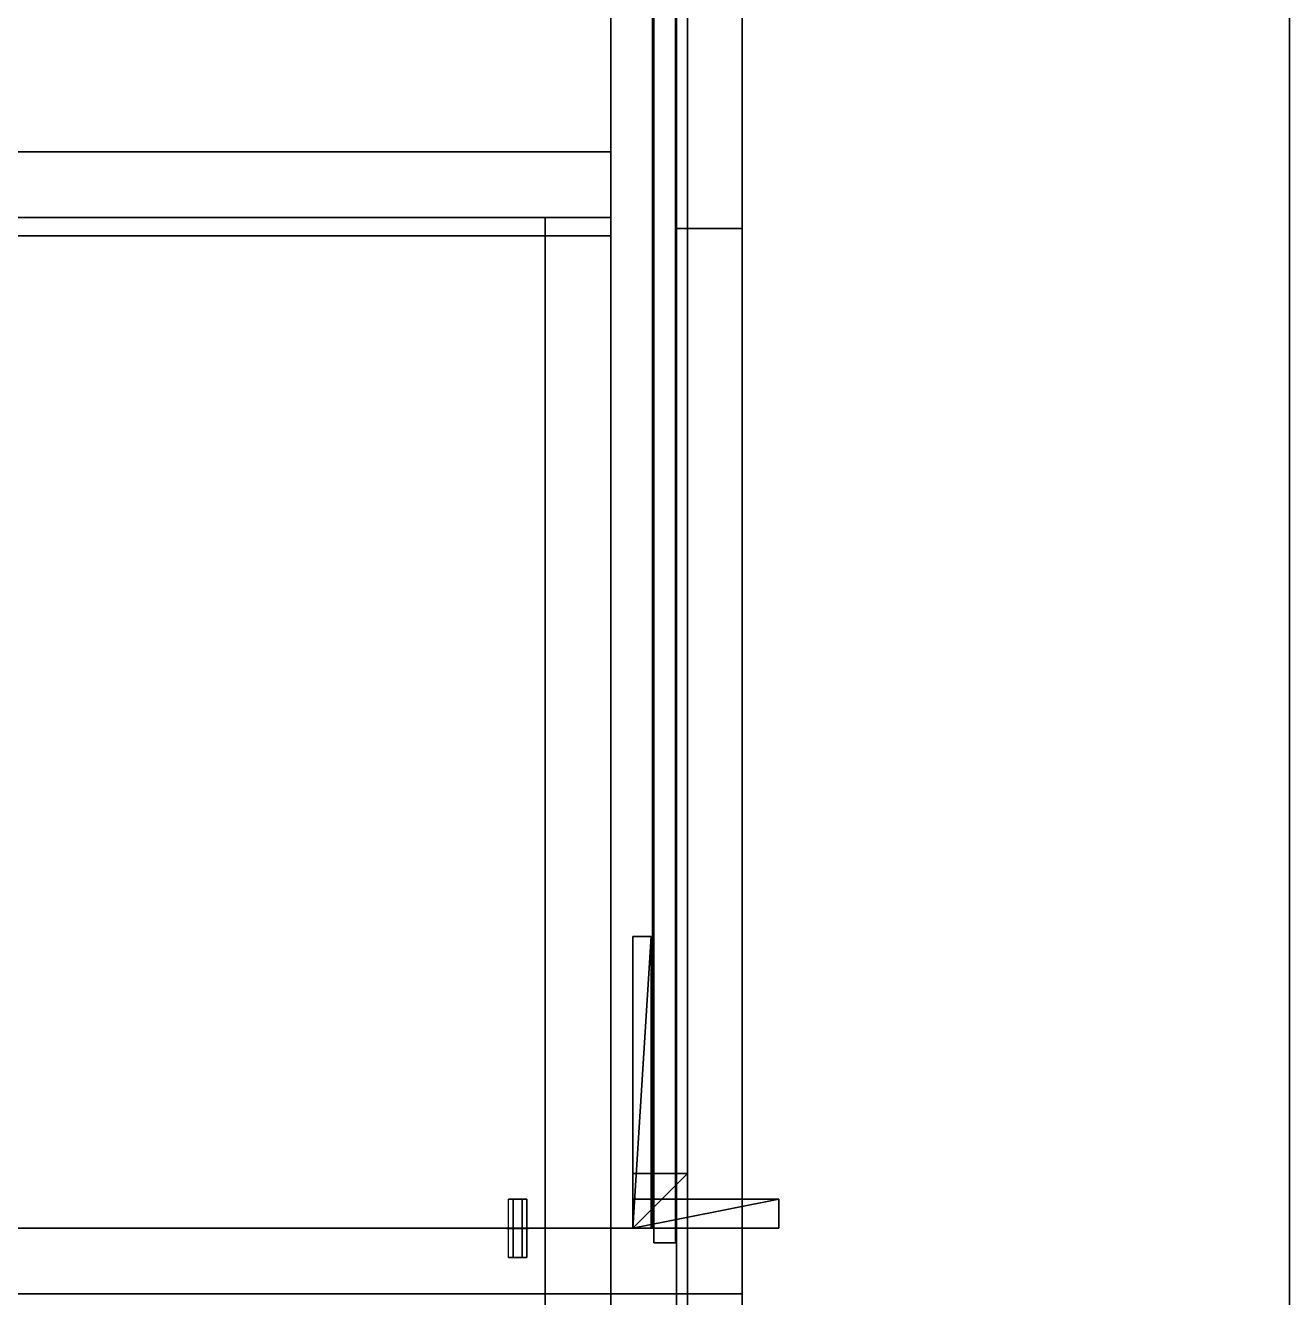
# Model space of a CAD drawing. Extents: x 0 to 2808, y -3840 to 0.
# Drawn here: x 2443.5 to 2790, y -1033 to -684.3 of the extents above; entities that cross this region are included whole.
import ezdxf

# ---------------------------------------------------------------- set-up
doc = ezdxf.new("R2010")
doc.units = 0
for name, color, linetype in [('LAYER0', 7, 'CONTINUOUS'), ('LAYER1', 7, 'CONTINUOUS'), ('LAYER183', 25, 'CONTINUOUS'), ('LAYER185', 7, 'CONTINUOUS'), ('LAYER192', 25, 'CONTINUOUS'), ('LAYER194', 2, 'CONTINUOUS'), ('LAYER195', 9, 'CONTINUOUS'), ('LAYER198', 7, 'CONTINUOUS'), ('LAYER215', 2, 'CONTINUOUS'), ('LAYER216', 7, 'CONTINUOUS'), ('LAYER217', 253, 'CONTINUOUS'), ('LAYER218', 253, 'CONTINUOUS'), ('LAYER219', 253, 'CONTINUOUS'), ('LAYER220', 253, 'CONTINUOUS'), ('LAYER221', 253, 'CONTINUOUS'), ('LAYER222', 253, 'CONTINUOUS'), ('LAYER223', 7, 'CONTINUOUS'), ('LAYER224', 7, 'CONTINUOUS'), ('LAYER225', 7, 'CONTINUOUS'), ('LAYER226', 7, 'CONTINUOUS'), ('LAYER227', 7, 'CONTINUOUS'), ('LAYER231', 254, 'CONTINUOUS'), ('LAYER242', 7, 'CONTINUOUS'), ('LAYER343', 9, 'CONTINUOUS'), ('LAYER344', 9, 'CONTINUOUS'), ('LAYER529', 2, 'CONTINUOUS'), ('LAYER530', 7, 'CONTINUOUS')]:
    doc.layers.add(name, color=color, linetype=linetype)

msp = doc.modelspace()

# ---------------------------------------------------------------- linework, layer by layer
at = {"layer": 'LAYER0', "invisible_edges": 1}
for points in [[(2790, 0), (0, -3840), (0, 0), (2790, 0)], [(2790, -3840, 5), (0, 0, 5), (0, -3840, 5), (2790, -3840, 5)], [(0, 0, 5), (2790, -3840, 5), (2790, 0, 5), (0, 0, 5)], [(0, -3840), (2790, 0), (2790, -3840), (0, -3840)], [(2790, 0), (2790, -3840, 5), (2790, -3840), (2790, 0)], [(2790, -3840, 5), (2790, 0), (2790, 0, 5), (2790, -3840, 5)]]:
    msp.add_3dface(points, dxfattribs=at)
at = {"layer": 'LAYER1'}
for points, invisible_edges in [([(2790, -3840, 5), (2640, -3690, 5), (2790, 0, 5), (2790, -3840, 5)], 3), ([(2790, 0, 5), (2640, -3690, 5), (2640, -150.0002, 5), (2790, 0, 5)], 5), ([(2790, 0, 5), (2790, -3840, 2670), (2790, -3840, 5), (2790, 0, 5)], 1), ([(2790, -3840, 2670), (2790, 0, 5), (2790, 0, 2670), (2790, -3840, 2670)], 1), ([(2640, -150.0002, 5), (2640, -2318, 285), (2640, -150.0002, 2670), (2640, -150.0002, 5)], 3), ([(2640, -150.0002, 5), (2640, -2378, 285), (2640, -2318, 285), (2640, -150.0002, 5)], 5), ([(2640, -3690, 5), (2640, -2378, 285), (2640, -150.0002, 5), (2640, -3690, 5)], 3), ([(2640, -2318, 365), (2640, -150.0002, 2670), (2640, -2318, 285), (2640, -2318, 365)], 3), ([(2640, -2378, 365), (2640, -150.0002, 2670), (2640, -2318, 365), (2640, -2378, 365)], 3), ([(2640, -3690, 5), (2640, -150.0002, 2670), (2640, -2378, 365), (2640, -3690, 5)], 7), ([(2640, -150.0002, 2670), (2640, -3690, 5), (2640, -3690, 2670), (2640, -150.0002, 2670)], 1)]:
    msp.add_3dface(points, dxfattribs=dict(at, invisible_edges=invisible_edges))
at = {"layer": 'LAYER183', "invisible_edges": 1}
for points in [[(2622, -2712, 1225), (2640, -150.0002, 1225), (2640, -2712, 1225), (2622, -2712, 1225)], [(2640, -150.0002, 1225), (2622, -2712, 1225), (2622, -150.0002, 1225), (2640, -150.0002, 1225)], [(2622, -150.0002, 1285), (2640, -2712, 1285), (2640, -150.0002, 1285), (2622, -150.0002, 1285)], [(2640, -2712, 1285), (2622, -150.0002, 1285), (2622, -2712, 1285), (2640, -2712, 1285)], [(2622, -2712, 1225), (2622, -150.0002, 1285), (2622, -150.0002, 1225), (2622, -2712, 1225)], [(2622, -150.0002, 1285), (2622, -2712, 1225), (2622, -2712, 1285), (2622, -150.0002, 1285)], [(2640, -2712, 1285), (2640, -150.0002, 1225), (2640, -150.0002, 1285), (2640, -2712, 1285)], [(2640, -150.0002, 1225), (2640, -2712, 1285), (2640, -2712, 1225), (2640, -150.0002, 1225)]]:
    msp.add_3dface(points, dxfattribs=at)
at = {"layer": 'LAYER185', "invisible_edges": 1}
for points in [[(2622, -679.999, 55), (2640, -739.999, 55), (2622, -739.999, 55), (2622, -679.999, 55)], [(2640, -739.999, 55), (2622, -679.999, 55), (2640, -679.999, 55), (2640, -739.999, 55)], [(2640, -679.999, 1225), (2622, -739.999, 1225), (2640, -739.999, 1225), (2640, -679.999, 1225)], [(2622, -739.999, 1225), (2640, -679.999, 1225), (2622, -679.999, 1225), (2622, -739.999, 1225)], [(2622, -739.999, 1225), (2622, -679.999, 55), (2622, -739.999, 55), (2622, -739.999, 1225)], [(2622, -679.999, 55), (2622, -739.999, 1225), (2622, -679.999, 1225), (2622, -679.999, 55)], [(2640, -679.999, 1225), (2640, -739.999, 55), (2640, -679.999, 55), (2640, -679.999, 1225)], [(2640, -739.999, 55), (2640, -679.999, 1225), (2640, -739.999, 1225), (2640, -739.999, 55)], [(2622, -739.999, 1225), (2640, -739.999, 55), (2640, -739.999, 1225), (2622, -739.999, 1225)], [(2640, -739.999, 55), (2622, -739.999, 1225), (2622, -739.999, 55), (2640, -739.999, 55)]]:
    msp.add_3dface(points, dxfattribs=at)
at = {"layer": 'LAYER192', "invisible_edges": 1}
for points in [[(2604, -680.0002, 55), (2622, -2182, 55), (2604, -2182, 55), (2604, -680.0002, 55)], [(2622, -2182, 55), (2604, -680.0002, 55), (2622, -680.0002, 55), (2622, -2182, 55)], [(2622, -680.0002, 1305), (2604, -2182, 1305), (2622, -2182, 1305), (2622, -680.0002, 1305)], [(2604, -2182, 1305), (2622, -680.0002, 1305), (2604, -680.0002, 1305), (2604, -2182, 1305)], [(2604, -2182, 1305), (2604, -680.0002, 55), (2604, -2182, 55), (2604, -2182, 1305)], [(2604, -680.0002, 55), (2604, -2182, 1305), (2604, -680.0002, 1305), (2604, -680.0002, 55)], [(2622, -680.0002, 1305), (2622, -2182, 55), (2622, -680.0002, 55), (2622, -680.0002, 1305)], [(2622, -2182, 55), (2622, -680.0002, 1305), (2622, -2182, 1305), (2622, -2182, 55)]]:
    msp.add_3dface(points, dxfattribs=at)
at = {"layer": 'LAYER194', "invisible_edges": 1}
for points in [[(2622, -2712, 1285), (2640, -150.0002, 1285), (2640, -2712, 1285), (2622, -2712, 1285)], [(2640, -150.0002, 1285), (2622, -2712, 1285), (2622, -150.0002, 1285), (2640, -150.0002, 1285)], [(2622, -150.0002, 1290), (2640, -2712, 1290), (2640, -150.0002, 1290), (2622, -150.0002, 1290)], [(2640, -2712, 1290), (2622, -150.0002, 1290), (2622, -2712, 1290), (2640, -2712, 1290)], [(2622, -2712, 1285), (2622, -150.0002, 1290), (2622, -150.0002, 1285), (2622, -2712, 1285)], [(2622, -150.0002, 1290), (2622, -2712, 1285), (2622, -2712, 1290), (2622, -150.0002, 1290)], [(2640, -2712, 1290), (2640, -150.0002, 1285), (2640, -150.0002, 1290), (2640, -2712, 1290)], [(2640, -150.0002, 1285), (2640, -2712, 1290), (2640, -2712, 1285), (2640, -150.0002, 1285)]]:
    msp.add_3dface(points, dxfattribs=at)
at = {"layer": 'LAYER195', "invisible_edges": 1}
for points in [[(2640, -2712, 1955), (2290, -150.0002, 1955), (2640, -150.0002, 1955), (2640, -2712, 1955)], [(2290, -150.0002, 1955), (2640, -2712, 1955), (2290, -2712, 1955), (2290, -150.0002, 1955)], [(2290, -2712, 1973), (2640, -150.0002, 1973), (2290, -150.0002, 1973), (2290, -2712, 1973)], [(2640, -150.0002, 1973), (2290, -2712, 1973), (2640, -2712, 1973), (2640, -150.0002, 1973)], [(2640, -150.0002, 1973), (2640, -2712, 1955), (2640, -150.0002, 1955), (2640, -150.0002, 1973)], [(2640, -2712, 1955), (2640, -150.0002, 1973), (2640, -2712, 1973), (2640, -2712, 1955)]]:
    msp.add_3dface(points, dxfattribs=at)
at = {"layer": 'LAYER198', "invisible_edges": 1}
for points in [[(2640, -1014, 1973), (2290, -1014, 2595), (2640, -1014, 2595), (2640, -1014, 1973)], [(2290, -1014, 2595), (2640, -1014, 1973), (2290, -1014, 1973), (2290, -1014, 2595)], [(2640, -1014, 1973), (2290, -1032, 1973), (2290, -1014, 1973), (2640, -1014, 1973)], [(2290, -1032, 1973), (2640, -1014, 1973), (2640, -1032, 1973), (2290, -1032, 1973)], [(2640, -1032, 2595), (2290, -1014, 2595), (2290, -1032, 2595), (2640, -1032, 2595)], [(2290, -1014, 2595), (2640, -1032, 2595), (2640, -1014, 2595), (2290, -1014, 2595)], [(2640, -1032, 2595), (2640, -1014, 1973), (2640, -1014, 2595), (2640, -1032, 2595)], [(2640, -1014, 1973), (2640, -1032, 2595), (2640, -1032, 1973), (2640, -1014, 1973)], [(2290, -1032, 1973), (2640, -1032, 2595), (2290, -1032, 2595), (2290, -1032, 1973)], [(2640, -1032, 2595), (2290, -1032, 1973), (2640, -1032, 1973), (2640, -1032, 2595)]]:
    msp.add_3dface(points, dxfattribs=at)
at = {"layer": 'LAYER215'}
for points in [[(2610, -934.0002, 2564.5), (2615, -934.0002, 2541.5), (2610, -934.0002, 2541.5), (2610, -934.0002, 2564.5)], [(2615, -934.0002, 2564.5), (2615, -934.0002, 2541.5), (2610, -934.0002, 2564.5), (2615, -934.0002, 2564.5)], [(2610, -1014, 2564.5), (2615, -934.0002, 2564.5), (2610, -934.0002, 2564.5), (2610, -1014, 2564.5)], [(2615, -1014, 2564.5), (2615, -934.0002, 2564.5), (2610, -1014, 2564.5), (2615, -1014, 2564.5)], [(2610, -934.0002, 2541.5), (2610, -1014, 2564.5), (2610, -934.0002, 2564.5), (2610, -934.0002, 2541.5)], [(2610, -1014, 2541.5), (2610, -1014, 2564.5), (2610, -934.0002, 2541.5), (2610, -1014, 2541.5)], [(2615, -934.0002, 2541.5), (2610, -1014, 2541.5), (2610, -934.0002, 2541.5), (2615, -934.0002, 2541.5)], [(2615, -1014, 2541.5), (2610, -1014, 2541.5), (2615, -934.0002, 2541.5), (2615, -1014, 2541.5)], [(2615, -934.0002, 2564.5), (2615, -1014, 2541.5), (2615, -934.0002, 2541.5), (2615, -934.0002, 2564.5)], [(2615, -1014, 2564.5), (2615, -1014, 2541.5), (2615, -934.0002, 2564.5), (2615, -1014, 2564.5)], [(2610, -1014, 2541.5), (2615, -1014, 2564.5), (2610, -1014, 2564.5), (2610, -1014, 2541.5)], [(2615, -1014, 2541.5), (2615, -1014, 2564.5), (2610, -1014, 2541.5), (2615, -1014, 2541.5)]]:
    msp.add_3dface(points, dxfattribs=at)
at = {"layer": 'LAYER216', "invisible_edges": 1}
for points in [[(2610, -1014, 2564.5), (2610, -934.0002, 2541.5), (2610, -1014, 2541.5), (2610, -1014, 2564.5)], [(2610, -934.0002, 2541.5), (2610, -1014, 2564.5), (2610, -934.0002, 2564.5), (2610, -934.0002, 2541.5)], [(2610, -1014, 2564.5), (2615, -934.0002, 2564.5), (2610, -934.0002, 2564.5), (2610, -1014, 2564.5)], [(2615, -934.0002, 2564.5), (2610, -1014, 2564.5), (2615, -1014, 2564.5), (2615, -934.0002, 2564.5)], [(2615, -934.0002, 2564.5), (2610, -934.0002, 2541.5), (2610, -934.0002, 2564.5), (2615, -934.0002, 2564.5)], [(2610, -934.0002, 2541.5), (2615, -934.0002, 2564.5), (2615, -934.0002, 2541.5), (2610, -934.0002, 2541.5)], [(2615, -1014, 2541.5), (2610, -934.0002, 2541.5), (2615, -934.0002, 2541.5), (2615, -1014, 2541.5)], [(2610, -934.0002, 2541.5), (2615, -1014, 2541.5), (2610, -1014, 2541.5), (2610, -934.0002, 2541.5)], [(2615, -934.0002, 2564.5), (2615, -1014, 2541.5), (2615, -934.0002, 2541.5), (2615, -934.0002, 2564.5)], [(2615, -1014, 2541.5), (2615, -934.0002, 2564.5), (2615, -1014, 2564.5), (2615, -1014, 2541.5)], [(2615, -1014, 2541.5), (2610, -1014, 2564.5), (2610, -1014, 2541.5), (2615, -1014, 2541.5)], [(2610, -1014, 2564.5), (2615, -1014, 2541.5), (2615, -1014, 2564.5), (2610, -1014, 2564.5)]]:
    msp.add_3dface(points, dxfattribs=at)
at = {"layer": 'LAYER217'}
for points in [[(2610, -999.0002, 2564.5), (2625, -999.0002, 2549.5), (2610, -999.0002, 2549.5), (2610, -999.0002, 2564.5)], [(2625, -999.0002, 2564.5), (2625, -999.0002, 2549.5), (2610, -999.0002, 2564.5), (2625, -999.0002, 2564.5)], [(2610, -1014, 2564.5), (2625, -999.0002, 2564.5), (2610, -999.0002, 2564.5), (2610, -1014, 2564.5)], [(2625, -1014, 2564.5), (2625, -999.0002, 2564.5), (2610, -1014, 2564.5), (2625, -1014, 2564.5)], [(2610, -999.0002, 2549.5), (2610, -1014, 2564.5), (2610, -999.0002, 2564.5), (2610, -999.0002, 2549.5)], [(2610, -1014, 2549.5), (2610, -1014, 2564.5), (2610, -999.0002, 2549.5), (2610, -1014, 2549.5)], [(2625, -999.0002, 2549.5), (2610, -1014, 2549.5), (2610, -999.0002, 2549.5), (2625, -999.0002, 2549.5)], [(2625, -1014, 2549.5), (2610, -1014, 2549.5), (2625, -999.0002, 2549.5), (2625, -1014, 2549.5)], [(2625, -999.0002, 2564.5), (2625, -1014, 2549.5), (2625, -999.0002, 2549.5), (2625, -999.0002, 2564.5)], [(2625, -1014, 2564.5), (2625, -1014, 2549.5), (2625, -999.0002, 2564.5), (2625, -1014, 2564.5)], [(2610, -1014, 2549.5), (2625, -1014, 2564.5), (2610, -1014, 2564.5), (2610, -1014, 2549.5)], [(2625, -1014, 2549.5), (2625, -1014, 2564.5), (2610, -1014, 2549.5), (2625, -1014, 2549.5)]]:
    msp.add_3dface(points, dxfattribs=at)
at = {"layer": 'LAYER218'}
for points in [[(2610, -999.0002, 2564.5), (2625, -999.0002, 2549.5), (2610, -999.0002, 2549.5), (2610, -999.0002, 2564.5)], [(2625, -999.0002, 2564.5), (2625, -999.0002, 2549.5), (2610, -999.0002, 2564.5), (2625, -999.0002, 2564.5)], [(2610, -1014, 2564.5), (2625, -999.0002, 2564.5), (2610, -999.0002, 2564.5), (2610, -1014, 2564.5)], [(2625, -1014, 2564.5), (2625, -999.0002, 2564.5), (2610, -1014, 2564.5), (2625, -1014, 2564.5)], [(2610, -999.0002, 2549.5), (2610, -1014, 2564.5), (2610, -999.0002, 2564.5), (2610, -999.0002, 2549.5)], [(2610, -1014, 2549.5), (2610, -1014, 2564.5), (2610, -999.0002, 2549.5), (2610, -1014, 2549.5)], [(2625, -999.0002, 2549.5), (2610, -1014, 2549.5), (2610, -999.0002, 2549.5), (2625, -999.0002, 2549.5)], [(2625, -1014, 2549.5), (2610, -1014, 2549.5), (2625, -999.0002, 2549.5), (2625, -1014, 2549.5)], [(2625, -999.0002, 2564.5), (2625, -1014, 2549.5), (2625, -999.0002, 2549.5), (2625, -999.0002, 2564.5)], [(2625, -1014, 2564.5), (2625, -1014, 2549.5), (2625, -999.0002, 2564.5), (2625, -1014, 2564.5)], [(2610, -1014, 2549.5), (2625, -1014, 2564.5), (2610, -1014, 2564.5), (2610, -1014, 2549.5)], [(2625, -1014, 2549.5), (2625, -1014, 2564.5), (2610, -1014, 2549.5), (2625, -1014, 2549.5)]]:
    msp.add_3dface(points, dxfattribs=at)
at = {"layer": 'LAYER219'}
for points in [[(2610, -999.0002, 2564.5), (2625, -999.0002, 2549.5), (2610, -999.0002, 2549.5), (2610, -999.0002, 2564.5)], [(2625, -999.0002, 2564.5), (2625, -999.0002, 2549.5), (2610, -999.0002, 2564.5), (2625, -999.0002, 2564.5)], [(2610, -1014, 2564.5), (2625, -999.0002, 2564.5), (2610, -999.0002, 2564.5), (2610, -1014, 2564.5)], [(2625, -1014, 2564.5), (2625, -999.0002, 2564.5), (2610, -1014, 2564.5), (2625, -1014, 2564.5)], [(2610, -999.0002, 2549.5), (2610, -1014, 2564.5), (2610, -999.0002, 2564.5), (2610, -999.0002, 2549.5)], [(2610, -1014, 2549.5), (2610, -1014, 2564.5), (2610, -999.0002, 2549.5), (2610, -1014, 2549.5)], [(2625, -999.0002, 2549.5), (2610, -1014, 2549.5), (2610, -999.0002, 2549.5), (2625, -999.0002, 2549.5)], [(2625, -1014, 2549.5), (2610, -1014, 2549.5), (2625, -999.0002, 2549.5), (2625, -1014, 2549.5)], [(2625, -999.0002, 2564.5), (2625, -1014, 2549.5), (2625, -999.0002, 2549.5), (2625, -999.0002, 2564.5)], [(2625, -1014, 2564.5), (2625, -1014, 2549.5), (2625, -999.0002, 2564.5), (2625, -1014, 2564.5)], [(2610, -1014, 2549.5), (2625, -1014, 2564.5), (2610, -1014, 2564.5), (2610, -1014, 2549.5)], [(2625, -1014, 2549.5), (2625, -1014, 2564.5), (2610, -1014, 2549.5), (2625, -1014, 2549.5)]]:
    msp.add_3dface(points, dxfattribs=at)
at = {"layer": 'LAYER220'}
for points in [[(2610, -999.0002, 2564.5), (2625, -999.0002, 2549.5), (2610, -999.0002, 2549.5), (2610, -999.0002, 2564.5)], [(2625, -999.0002, 2564.5), (2625, -999.0002, 2549.5), (2610, -999.0002, 2564.5), (2625, -999.0002, 2564.5)], [(2610, -1014, 2564.5), (2625, -999.0002, 2564.5), (2610, -999.0002, 2564.5), (2610, -1014, 2564.5)], [(2625, -1014, 2564.5), (2625, -999.0002, 2564.5), (2610, -1014, 2564.5), (2625, -1014, 2564.5)], [(2610, -999.0002, 2549.5), (2610, -1014, 2564.5), (2610, -999.0002, 2564.5), (2610, -999.0002, 2549.5)], [(2610, -1014, 2549.5), (2610, -1014, 2564.5), (2610, -999.0002, 2549.5), (2610, -1014, 2549.5)], [(2625, -999.0002, 2549.5), (2610, -1014, 2549.5), (2610, -999.0002, 2549.5), (2625, -999.0002, 2549.5)], [(2625, -1014, 2549.5), (2610, -1014, 2549.5), (2625, -999.0002, 2549.5), (2625, -1014, 2549.5)], [(2625, -999.0002, 2564.5), (2625, -1014, 2549.5), (2625, -999.0002, 2549.5), (2625, -999.0002, 2564.5)], [(2625, -1014, 2564.5), (2625, -1014, 2549.5), (2625, -999.0002, 2564.5), (2625, -1014, 2564.5)], [(2610, -1014, 2549.5), (2625, -1014, 2564.5), (2610, -1014, 2564.5), (2610, -1014, 2549.5)], [(2625, -1014, 2549.5), (2625, -1014, 2564.5), (2610, -1014, 2549.5), (2625, -1014, 2549.5)]]:
    msp.add_3dface(points, dxfattribs=at)
at = {"layer": 'LAYER221'}
for points in [[(2610, -1006, 2564.5), (2650, -1006, 2556.5), (2610, -1006, 2556.5), (2610, -1006, 2564.5)], [(2650, -1006, 2564.5), (2650, -1006, 2556.5), (2610, -1006, 2564.5), (2650, -1006, 2564.5)], [(2610, -1014, 2564.5), (2650, -1006, 2564.5), (2610, -1006, 2564.5), (2610, -1014, 2564.5)], [(2650, -1014, 2564.5), (2650, -1006, 2564.5), (2610, -1014, 2564.5), (2650, -1014, 2564.5)], [(2610, -1006, 2556.5), (2610, -1014, 2564.5), (2610, -1006, 2564.5), (2610, -1006, 2556.5)], [(2610, -1014, 2556.5), (2610, -1014, 2564.5), (2610, -1006, 2556.5), (2610, -1014, 2556.5)], [(2650, -1006, 2556.5), (2610, -1014, 2556.5), (2610, -1006, 2556.5), (2650, -1006, 2556.5)], [(2650, -1014, 2556.5), (2610, -1014, 2556.5), (2650, -1006, 2556.5), (2650, -1014, 2556.5)], [(2650, -1006, 2564.5), (2650, -1014, 2556.5), (2650, -1006, 2556.5), (2650, -1006, 2564.5)], [(2650, -1014, 2564.5), (2650, -1014, 2556.5), (2650, -1006, 2564.5), (2650, -1014, 2564.5)], [(2610, -1014, 2556.5), (2650, -1014, 2564.5), (2610, -1014, 2564.5), (2610, -1014, 2556.5)], [(2650, -1014, 2556.5), (2650, -1014, 2564.5), (2610, -1014, 2556.5), (2650, -1014, 2556.5)]]:
    msp.add_3dface(points, dxfattribs=at)
at = {"layer": 'LAYER222'}
for points in [[(2610, -934.0002, 2564.5), (2615, -934.0002, 2548.5), (2610, -934.0002, 2548.5), (2610, -934.0002, 2564.5)], [(2615, -934.0002, 2564.5), (2615, -934.0002, 2548.5), (2610, -934.0002, 2564.5), (2615, -934.0002, 2564.5)], [(2610, -1014, 2564.5), (2615, -934.0002, 2564.5), (2610, -934.0002, 2564.5), (2610, -1014, 2564.5)], [(2615, -1014, 2564.5), (2615, -934.0002, 2564.5), (2610, -1014, 2564.5), (2615, -1014, 2564.5)], [(2610, -934.0002, 2548.5), (2610, -1014, 2564.5), (2610, -934.0002, 2564.5), (2610, -934.0002, 2548.5)], [(2610, -1014, 2548.5), (2610, -1014, 2564.5), (2610, -934.0002, 2548.5), (2610, -1014, 2548.5)], [(2615, -934.0002, 2548.5), (2610, -1014, 2548.5), (2610, -934.0002, 2548.5), (2615, -934.0002, 2548.5)], [(2615, -1014, 2548.5), (2610, -1014, 2548.5), (2615, -934.0002, 2548.5), (2615, -1014, 2548.5)], [(2615, -934.0002, 2564.5), (2615, -1014, 2548.5), (2615, -934.0002, 2548.5), (2615, -934.0002, 2564.5)], [(2615, -1014, 2564.5), (2615, -1014, 2548.5), (2615, -934.0002, 2564.5), (2615, -1014, 2564.5)], [(2610, -1014, 2548.5), (2615, -1014, 2564.5), (2610, -1014, 2564.5), (2610, -1014, 2548.5)], [(2615, -1014, 2548.5), (2615, -1014, 2564.5), (2610, -1014, 2548.5), (2615, -1014, 2548.5)]]:
    msp.add_3dface(points, dxfattribs=at)
at = {"layer": 'LAYER223', "invisible_edges": 1}
for points in [[(2640, -1014, 1974), (2290, -210.0002, 1974), (2640, -210.0002, 1974), (2640, -1014, 1974)], [(2290, -210.0002, 1974), (2640, -1014, 1974), (2290, -1014, 1974), (2290, -210.0002, 1974)], [(2290, -1014, 1992), (2640, -210.0002, 1992), (2290, -210.0002, 1992), (2290, -1014, 1992)], [(2640, -210.0002, 1992), (2290, -1014, 1992), (2640, -1014, 1992), (2640, -210.0002, 1992)], [(2640, -210.0002, 1992), (2640, -1014, 1974), (2640, -210.0002, 1974), (2640, -210.0002, 1992)], [(2640, -1014, 1974), (2640, -210.0002, 1992), (2640, -1014, 1992), (2640, -1014, 1974)], [(2640, -1014, 1974), (2290, -1014, 1992), (2290, -1014, 1974), (2640, -1014, 1974)], [(2290, -1014, 1992), (2640, -1014, 1974), (2640, -1014, 1992), (2290, -1014, 1992)]]:
    msp.add_3dface(points, dxfattribs=at)
at = {"layer": 'LAYER224', "invisible_edges": 1}
for points in [[(2640, -210.0002, 2594), (2290, -1014, 2594), (2640, -1014, 2594), (2640, -210.0002, 2594)], [(2290, -1014, 2594), (2640, -210.0002, 2594), (2290, -210.0002, 2594), (2290, -1014, 2594)], [(2290, -210.0002, 2576), (2640, -1014, 2576), (2290, -1014, 2576), (2290, -210.0002, 2576)], [(2640, -1014, 2576), (2290, -210.0002, 2576), (2640, -210.0002, 2576), (2640, -1014, 2576)], [(2640, -1014, 2576), (2640, -210.0002, 2594), (2640, -1014, 2594), (2640, -1014, 2576)], [(2640, -210.0002, 2594), (2640, -1014, 2576), (2640, -210.0002, 2576), (2640, -210.0002, 2594)], [(2640, -1014, 2576), (2290, -1014, 2594), (2290, -1014, 2576), (2640, -1014, 2576)], [(2290, -1014, 2594), (2640, -1014, 2576), (2640, -1014, 2594), (2290, -1014, 2594)]]:
    msp.add_3dface(points, dxfattribs=at)
at = {"layer": 'LAYER225', "invisible_edges": 1}
for points in [[(2615.7, -206.0002, 2580), (2615.7, -1018, 1988), (2615.7, -1018, 2580), (2615.7, -206.0002, 2580)], [(2615.7, -1018, 1988), (2615.7, -206.0002, 2580), (2615.7, -206.0002, 1988), (2615.7, -1018, 1988)], [(2621.7, -206.0002, 1988), (2615.7, -1018, 1988), (2615.7, -206.0002, 1988), (2621.7, -206.0002, 1988)], [(2615.7, -1018, 1988), (2621.7, -206.0002, 1988), (2621.7, -1018, 1988), (2615.7, -1018, 1988)], [(2621.7, -1018, 2580), (2615.7, -206.0002, 2580), (2615.7, -1018, 2580), (2621.7, -1018, 2580)], [(2615.7, -206.0002, 2580), (2621.7, -1018, 2580), (2621.7, -206.0002, 2580), (2615.7, -206.0002, 2580)], [(2621.7, -206.0002, 1988), (2621.7, -1018, 2580), (2621.7, -1018, 1988), (2621.7, -206.0002, 1988)], [(2621.7, -1018, 2580), (2621.7, -206.0002, 1988), (2621.7, -206.0002, 2580), (2621.7, -1018, 2580)], [(2621.7, -1018, 2580), (2615.7, -1018, 1988), (2621.7, -1018, 1988), (2621.7, -1018, 2580)], [(2615.7, -1018, 1988), (2621.7, -1018, 2580), (2615.7, -1018, 2580), (2615.7, -1018, 1988)]]:
    msp.add_3dface(points, dxfattribs=at)
at = {"layer": 'LAYER226', "invisible_edges": 1}
for points in [[(2622, -1014, 2456), (2640, -210.0002, 2456), (2640, -1014, 2456), (2622, -1014, 2456)], [(2640, -210.0002, 2456), (2622, -1014, 2456), (2622, -210.0002, 2456), (2640, -210.0002, 2456)], [(2622, -210.0002, 2576), (2640, -1014, 2576), (2640, -210.0002, 2576), (2622, -210.0002, 2576)], [(2640, -1014, 2576), (2622, -210.0002, 2576), (2622, -1014, 2576), (2640, -1014, 2576)], [(2622, -1014, 2456), (2622, -210.0002, 2576), (2622, -210.0002, 2456), (2622, -1014, 2456)], [(2622, -210.0002, 2576), (2622, -1014, 2456), (2622, -1014, 2576), (2622, -210.0002, 2576)], [(2640, -1014, 2576), (2640, -210.0002, 2456), (2640, -210.0002, 2576), (2640, -1014, 2576)], [(2640, -210.0002, 2456), (2640, -1014, 2576), (2640, -1014, 2456), (2640, -210.0002, 2456)], [(2640, -1014, 2576), (2622, -1014, 2456), (2640, -1014, 2456), (2640, -1014, 2576)], [(2622, -1014, 2456), (2640, -1014, 2576), (2622, -1014, 2576), (2622, -1014, 2456)]]:
    msp.add_3dface(points, dxfattribs=at)
at = {"layer": 'LAYER227', "invisible_edges": 1}
for points in [[(2615.4, -1014, 2275), (2310, -210.0002, 2275), (2615.4, -210.0002, 2275), (2615.4, -1014, 2275)], [(2310, -210.0002, 2275), (2615.4, -1014, 2275), (2310, -1014, 2275), (2310, -210.0002, 2275)], [(2310, -1014, 2293), (2615.4, -210.0002, 2293), (2310, -210.0002, 2293), (2310, -1014, 2293)], [(2615.4, -210.0002, 2293), (2310, -1014, 2293), (2615.4, -1014, 2293), (2615.4, -210.0002, 2293)], [(2615.4, -210.0002, 2293), (2615.4, -1014, 2275), (2615.4, -210.0002, 2275), (2615.4, -210.0002, 2293)], [(2615.4, -1014, 2275), (2615.4, -210.0002, 2293), (2615.4, -1014, 2293), (2615.4, -1014, 2275)], [(2615.4, -1014, 2275), (2310, -1014, 2293), (2310, -1014, 2275), (2615.4, -1014, 2275)], [(2310, -1014, 2293), (2615.4, -1014, 2275), (2615.4, -1014, 2293), (2310, -1014, 2293)]]:
    msp.add_3dface(points, dxfattribs=at)
at = {"layer": 'LAYER231'}
for points in [[(2575.9, -1006, 2272.5), (2580.9, -1006, 2272.5), (2579.65, -1006, 2274.665), (2577.15, -1006, 2274.665)], [(2575.9, -1006, 2272.5), (2577.15, -1006, 2270.335), (2579.65, -1006, 2270.335), (2580.9, -1006, 2272.5)], [(2581.4, -1013.95, 2272.5), (2575.4, -1013.95, 2272.5), (2576.9, -1013.95, 2275.098), (2579.9, -1013.95, 2275.098)], [(2581.4, -1013.95, 2272.5), (2575.4, -1013.95, 2272.5), (2576.9, -1013.95, 2269.902), (2579.9, -1013.95, 2269.902)], [(2581.4, -1014.05, 2272.5), (2575.4, -1014.05, 2272.5), (2576.9, -1014.05, 2275.098), (2579.9, -1014.05, 2275.098)], [(2581.4, -1014.05, 2272.5), (2575.4, -1014.05, 2272.5), (2576.9, -1014.05, 2269.902), (2579.9, -1014.05, 2269.902)], [(2575.9, -1022, 2272.5), (2580.9, -1022, 2272.5), (2579.65, -1022, 2274.665), (2577.15, -1022, 2274.665)], [(2575.9, -1022, 2272.5), (2577.15, -1022, 2270.335), (2579.65, -1022, 2270.335), (2580.9, -1022, 2272.5)]]:
    msp.add_3dface(points, dxfattribs=at)
at = {"layer": 'LAYER242', "invisible_edges": 1}
for points in [[(2640, -1032, 1973), (2290, -1050, 1973), (2290, -1032, 1973), (2640, -1032, 1973)], [(2290, -1050, 1973), (2640, -1032, 1973), (2640, -1050, 1973), (2290, -1050, 1973)], [(2640, -1050, 2595), (2290, -1032, 2595), (2290, -1050, 2595), (2640, -1050, 2595)], [(2290, -1032, 2595), (2640, -1050, 2595), (2640, -1032, 2595), (2290, -1032, 2595)], [(2290, -1032, 2595), (2640, -1032, 1973), (2290, -1032, 1973), (2290, -1032, 2595)], [(2640, -1032, 1973), (2290, -1032, 2595), (2640, -1032, 2595), (2640, -1032, 1973)], [(2640, -1032, 1973), (2640, -1050, 2595), (2640, -1050, 1973), (2640, -1032, 1973)], [(2640, -1050, 2595), (2640, -1032, 1973), (2640, -1032, 2595), (2640, -1050, 2595)]]:
    msp.add_3dface(points, dxfattribs=at)
at = {"layer": 'LAYER343', "invisible_edges": 1}
for points in [[(648, -719.0012, 5), (2604, -719.0012, 605), (2604, -719.0012, 5), (648, -719.0012, 5)], [(2604, -719.0012, 605), (648, -719.0012, 5), (648, -719.0012, 605), (2604, -719.0012, 605)], [(648, -737.0012, 605), (2604, -719.0012, 605), (648, -719.0012, 605), (648, -737.0012, 605)], [(2604, -719.0012, 605), (648, -737.0012, 605), (2604, -737.0012, 605), (2604, -719.0012, 605)], [(2604, -737.0012, 5), (648, -719.0012, 5), (2604, -719.0012, 5), (2604, -737.0012, 5)], [(648, -719.0012, 5), (2604, -737.0012, 5), (648, -737.0012, 5), (648, -719.0012, 5)], [(2604, -737.0012, 5), (2604, -719.0012, 605), (2604, -737.0012, 605), (2604, -737.0012, 5)], [(2604, -719.0012, 605), (2604, -737.0012, 5), (2604, -719.0012, 5), (2604, -719.0012, 605)], [(648, -737.0012, 605), (2604, -737.0012, 5), (2604, -737.0012, 605), (648, -737.0012, 605)], [(2604, -737.0012, 5), (648, -737.0012, 605), (648, -737.0012, 5), (2604, -737.0012, 5)]]:
    msp.add_3dface(points, dxfattribs=at)
at = {"layer": 'LAYER344', "invisible_edges": 1}
for points in [[(2586, -737.0012, 5), (2604, -2127.001, 5), (2586, -2127.001, 5), (2586, -737.0012, 5)], [(2604, -2127.001, 5), (2586, -737.0012, 5), (2604, -737.0012, 5), (2604, -2127.001, 5)], [(2604, -737.0012, 605), (2586, -2127.001, 605), (2604, -2127.001, 605), (2604, -737.0012, 605)], [(2586, -2127.001, 605), (2604, -737.0012, 605), (2586, -737.0012, 605), (2586, -2127.001, 605)], [(2586, -737.0012, 5), (2604, -737.0012, 605), (2604, -737.0012, 5), (2586, -737.0012, 5)], [(2604, -737.0012, 605), (2586, -737.0012, 5), (2586, -737.0012, 605), (2604, -737.0012, 605)], [(2586, -2127.001, 605), (2586, -737.0012, 5), (2586, -2127.001, 5), (2586, -2127.001, 605)], [(2586, -737.0012, 5), (2586, -2127.001, 605), (2586, -737.0012, 605), (2586, -737.0012, 5)], [(2604, -737.0012, 605), (2604, -2127.001, 5), (2604, -737.0012, 5), (2604, -737.0012, 605)], [(2604, -2127.001, 5), (2604, -737.0012, 605), (2604, -2127.001, 605), (2604, -2127.001, 5)]]:
    msp.add_3dface(points, dxfattribs=at)
at = {"layer": 'LAYER529'}
for points, invisible_edges in [([(2625, -165, 5), (2640, -150, 5), (2625, -3675, 5), (2625, -165, 5)], 3), ([(2640, -3690, 5), (2625, -3675, 5), (2640, -150, 5), (2640, -3690, 5)], 3), ([(2640, -150, 55), (2625, -165, 55), (2640, -3690, 55), (2640, -150, 55)], 3), ([(2640, -150, 5), (2640, -3690, 55), (2640, -3690, 5), (2640, -150, 5)], 1), ([(2640, -3690, 55), (2640, -150, 5), (2640, -150, 55), (2640, -3690, 55)], 1), ([(2625, -165, 55), (2625, -3675, 5), (2625, -3675, 55), (2625, -165, 55)], 1), ([(2625, -3675, 5), (2625, -165, 55), (2625, -165, 5), (2625, -3675, 5)], 1), ([(2625, -3675, 55), (2640, -3690, 55), (2625, -165, 55), (2625, -3675, 55)], 3)]:
    msp.add_3dface(points, dxfattribs=dict(at, invisible_edges=invisible_edges))
at = {"layer": 'LAYER530', "invisible_edges": 1}
for points in [[(2604, -742.0012, 5), (704, -2122.001, 5), (704, -742.0012, 5), (2604, -742.0012, 5)], [(704, -2122.001, 5), (2604, -742.0012, 5), (2604, -2122.001, 5), (704, -2122.001, 5)], [(704, -742.0012, 855), (2604, -742.0012, 5), (704, -742.0012, 5), (704, -742.0012, 855)], [(2604, -742.0012, 5), (704, -742.0012, 855), (2604, -742.0012, 855), (2604, -742.0012, 5)], [(2604, -2122.001, 855), (704, -742.0012, 855), (704, -2122.001, 855), (2604, -2122.001, 855)], [(704, -742.0012, 855), (2604, -2122.001, 855), (2604, -742.0012, 855), (704, -742.0012, 855)], [(2604, -742.0012, 5), (2604, -2122.001, 855), (2604, -2122.001, 5), (2604, -742.0012, 5)], [(2604, -2122.001, 855), (2604, -742.0012, 5), (2604, -742.0012, 855), (2604, -2122.001, 855)]]:
    msp.add_3dface(points, dxfattribs=at)

# ---------------------------------------------------------------- meshes
at = {"layer": 'LAYER1'}
mesh = msp.add_polymesh((5, 2), dxfattribs=at)
for k, corner in enumerate([(2640, -3690, 2670), (2640, -150.0002, 2670), (150, -3690, 2670), (2640, -3690, 2670), (150, -150.0002, 2670), (150, -3690, 2670), (2640, -150.0002, 2670), (150, -150.0002, 2670), (2790, 0, 2670), (0, 0, 2670)]):
    mesh.set_mesh_vertex(divmod(k, 2), corner)
at = {"layer": 'LAYER231'}
mesh = msp.add_polymesh((2, 6), dxfattribs=dict(at, n_close=True))
for k, corner in enumerate([(2575.9, -1006, 2272.5), (2577.15, -1006, 2274.665), (2579.65, -1006, 2274.665), (2580.9, -1006, 2272.5), (2579.65, -1006, 2270.335), (2577.15, -1006, 2270.335), (2575.9, -1022, 2272.5), (2577.15, -1022, 2274.665), (2579.65, -1022, 2274.665), (2580.9, -1022, 2272.5), (2579.65, -1022, 2270.335), (2577.15, -1022, 2270.335)]):
    mesh.set_mesh_vertex(divmod(k, 6), corner)
mesh = msp.add_polymesh((2, 6), dxfattribs=dict(at, n_close=True))
for k, corner in enumerate([(2575.4, -1013.95, 2272.5), (2576.9, -1013.95, 2275.098), (2579.9, -1013.95, 2275.098), (2581.4, -1013.95, 2272.5), (2579.9, -1013.95, 2269.902), (2576.9, -1013.95, 2269.902), (2575.4, -1014.05, 2272.5), (2576.9, -1014.05, 2275.098), (2579.9, -1014.05, 2275.098), (2581.4, -1014.05, 2272.5), (2579.9, -1014.05, 2269.902), (2576.9, -1014.05, 2269.902)]):
    mesh.set_mesh_vertex(divmod(k, 6), corner)

doc.saveas('drawing.dxf')
